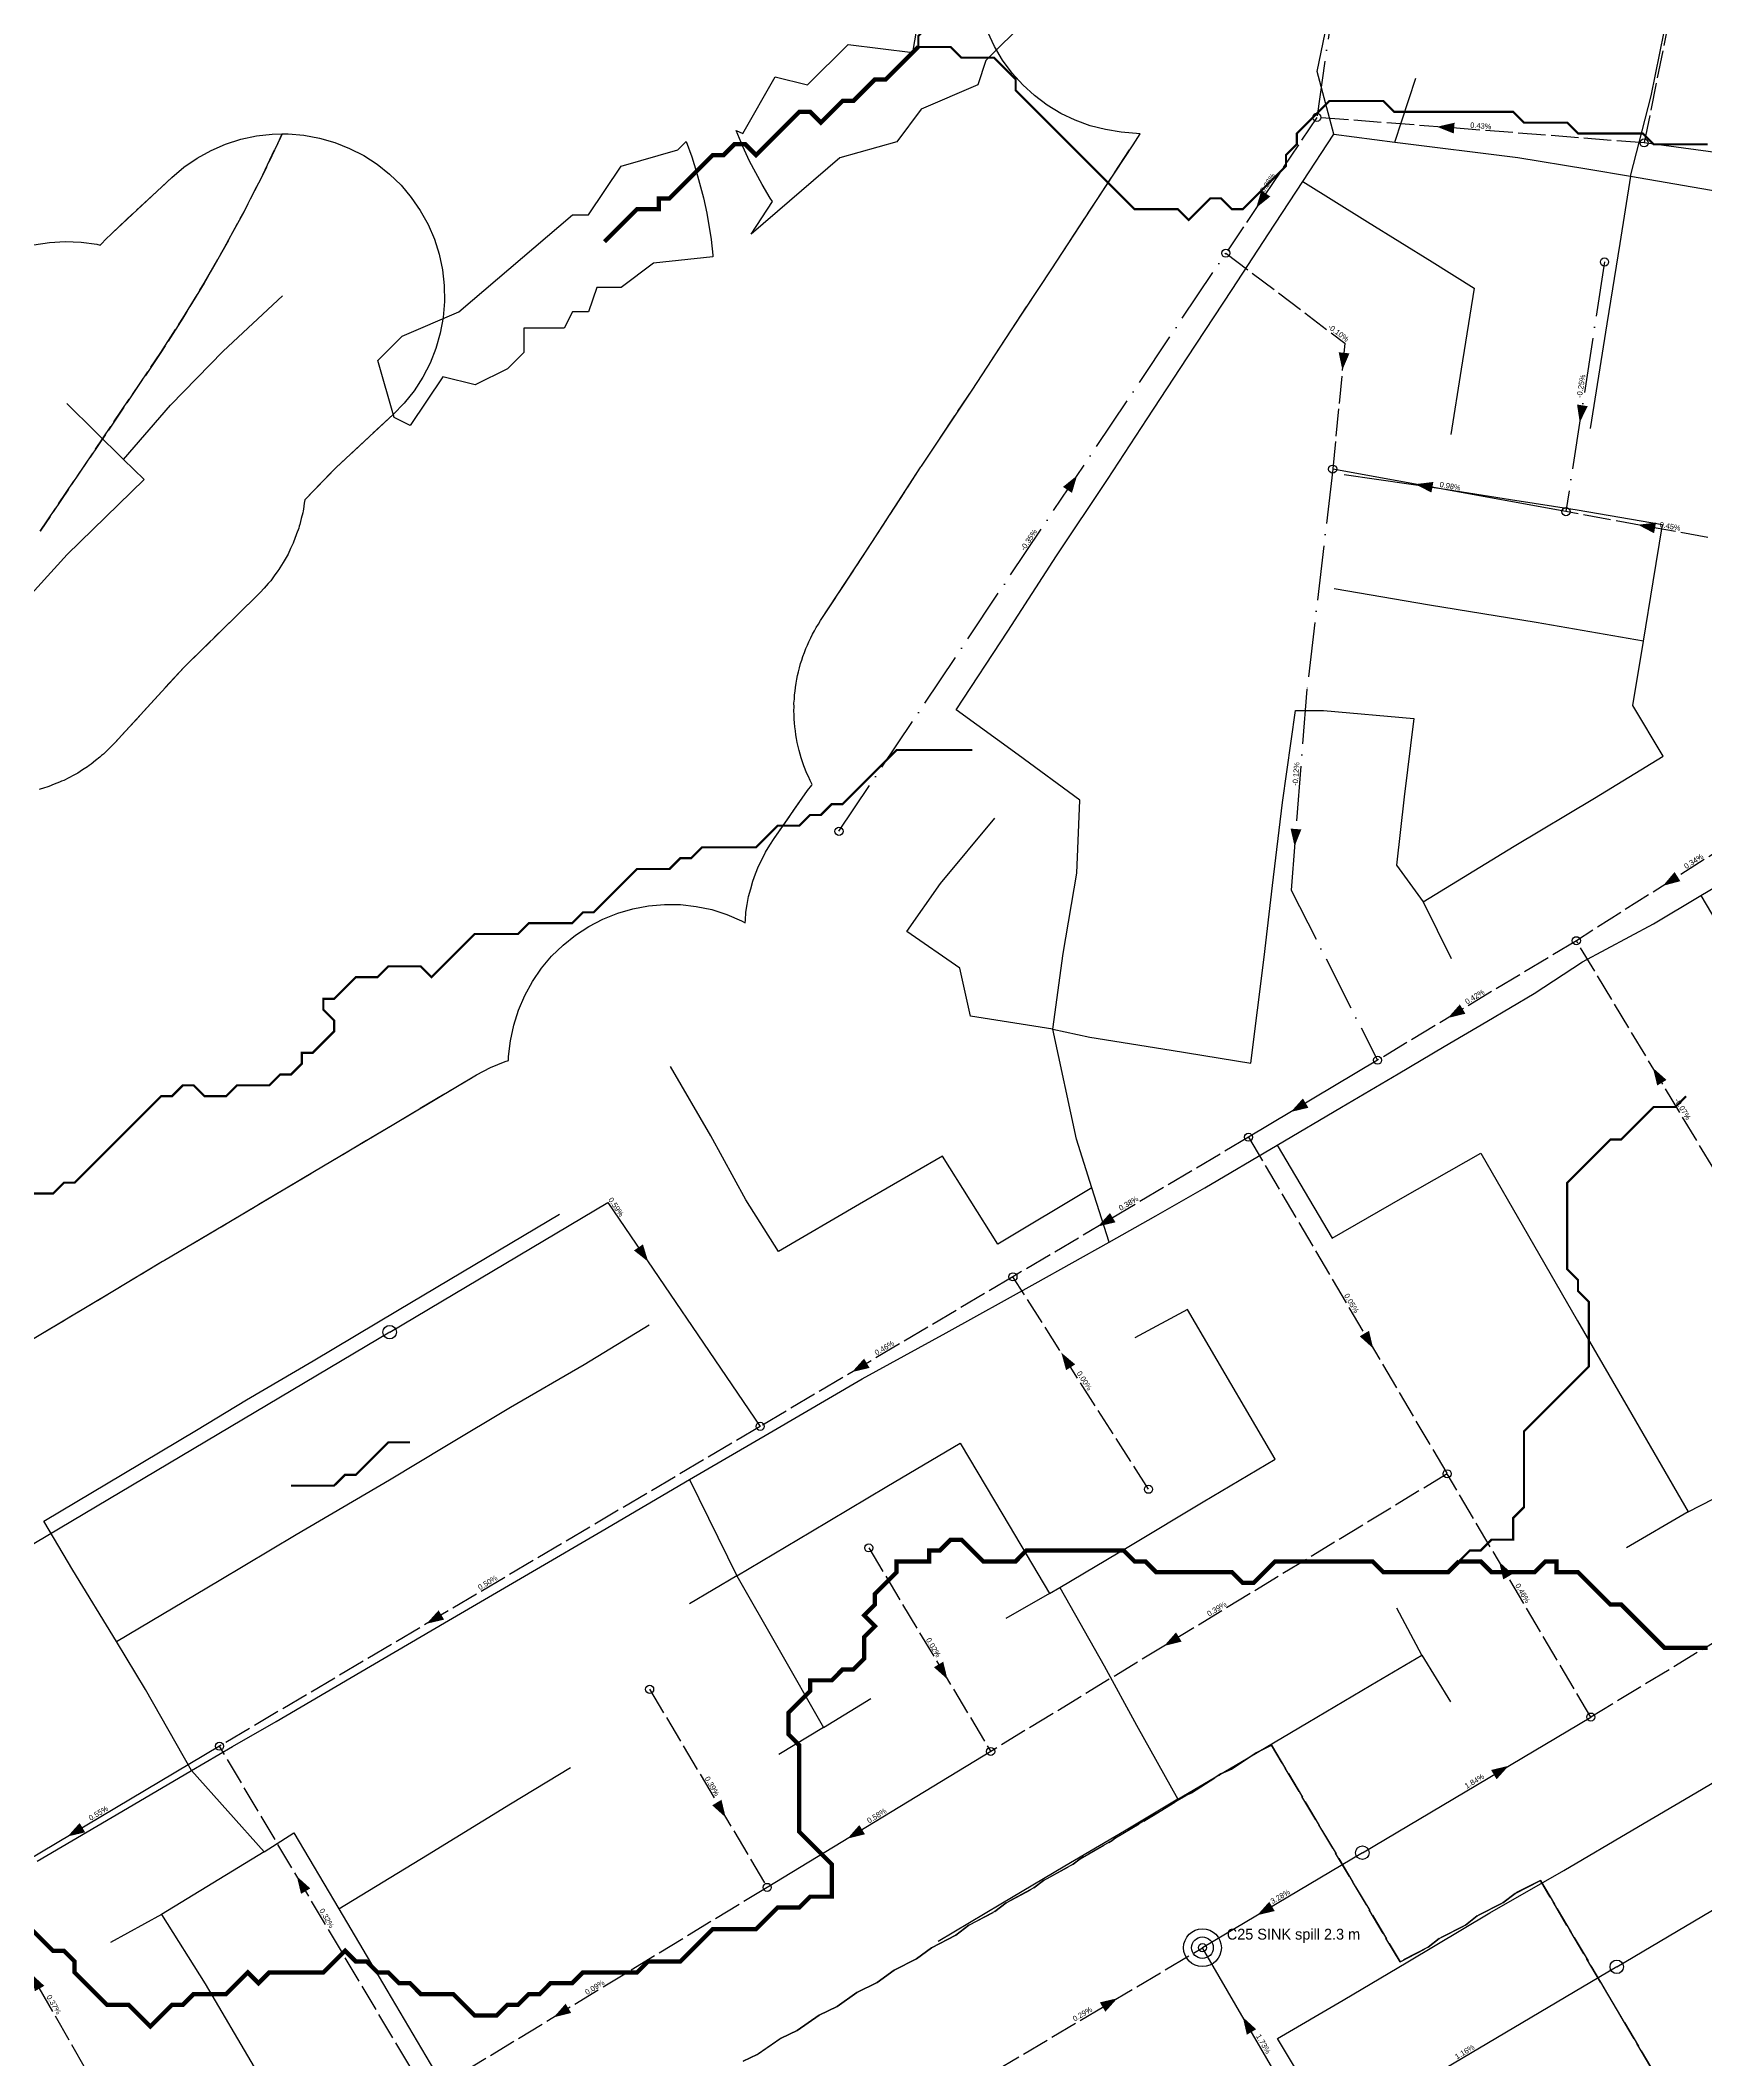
# Model space of a CAD drawing. Header units: metres. Extents: x 441395 to 476894, y 2561381 to 2578972.
# Drawn here: x 445701 to 446318, y 2566793 to 2567540 of the extents above; entities that cross this region are included whole.
import ezdxf
from ezdxf.enums import TextEntityAlignment as Align

# ---------------------------------------------------------------- set-up
doc = ezdxf.new("R2010")
doc.units = ezdxf.units.M
doc.header["$LTSCALE"] = 8
doc.linetypes.add('DASHDOT', pattern=[3.556, 2.54, -0.508, 0, -0.508])
doc.linetypes.add('DASHED', pattern=[1.524, 1.27, -0.254])
for name, color, linetype in [('A_ARROWS', 7, 'Continuous'), ('A_BUILT_2006', 252, 'Continuous'), ('A_CATCHMENTS', 7, 'Continuous'), ('A_ENVELOPE', 3, 'Continuous'), ('A_GRADIENT', 8, 'Continuous'), ('A_JUNCTIONS', 8, 'Continuous'), ('A_OUTLET_LABEL', 7, 'Continuous'), ('A_OUTLETS', 7, 'Continuous'), ('A_RUNS', 7, 'Continuous'), ('A_STREAMS', 5, 'Continuous'), ('A_WADI', 4, 'Continuous')]:
    doc.layers.add(name, color=color, linetype=linetype)

msp = doc.modelspace()

# ---------------------------------------------------------------- linework, layer by layer
at = {"layer": 'A_ARROWS', "color": 1}
for points in [[(446218.18, 2567507.76), (446224.72, 2567509.26), (446224.41, 2567505.27)], [(446151.31, 2567477.75), (446153.21, 2567484.18), (446156.53, 2567481.96)], [(446183.19, 2567417.76), (446181.82, 2567424.32), (446185.81, 2567423.93)], [(446271.02, 2567398.37), (446270.02, 2567405), (446273.97, 2567404.39)], [(446085.05, 2567378.75), (446083.15, 2567372.32), (446079.83, 2567374.55)], [(446210.2, 2567375.54), (446216.86, 2567376.36), (446216.14, 2567372.42)], [(446292.58, 2567360.51), (446299.24, 2567361.33), (446298.52, 2567357.39)], [(446165.51, 2567241.58), (446164.02, 2567248.12), (446168.01, 2567247.8)], [(446301.77, 2567226.94), (446306.11, 2567232.06), (446308.25, 2567228.68)], [(446222.2, 2567178.06), (446226.65, 2567183.07), (446228.71, 2567179.64)], [(446298.1, 2567159.6), (446303.11, 2567155.15), (446299.69, 2567153.08)], [(446164.11, 2567143.3), (446168.58, 2567148.29), (446170.63, 2567144.86)], [(446092.71, 2567100.93), (446097.2, 2567105.91), (446099.24, 2567102.47)], [(445926.36, 2567087.88), (445921.1, 2567092.05), (445924.41, 2567094.3)], [(446194.59, 2567055.81), (446189.61, 2567060.3), (446193.06, 2567062.34)], [(446079.21, 2567054.24), (446084.34, 2567049.92), (446080.97, 2567047.77)], [(446001.73, 2567047.07), (446006.22, 2567052.05), (446008.26, 2567048.61)], [(446241.19, 2566976.89), (446246.16, 2566972.4), (446242.72, 2566970.36)], [(445844.3, 2566953.95), (445848.8, 2566958.93), (445850.83, 2566955.49)], [(446117.21, 2566945.74), (446121.64, 2566950.77), (446123.72, 2566947.35)], [(446037.08, 2566933.41), (446032.08, 2566937.87), (446035.51, 2566939.93)], [(446244.74, 2566901.41), (446240.26, 2566896.42), (446238.22, 2566899.86)], [(445955.02, 2566882.3), (445950.04, 2566886.78), (445953.47, 2566888.83)], [(445711.5, 2566875.25), (445715.98, 2566880.24), (445718.03, 2566876.8)], [(446000.05, 2566874.47), (446004.47, 2566879.5), (446006.55, 2566876.09)], [(445796.34, 2566860.54), (445801.33, 2566856.06), (445797.89, 2566854.02)], [(445697.98, 2566824.58), (445702.9, 2566820.02), (445699.43, 2566818.03)], [(445891.35, 2566808.35), (445895.78, 2566813.39), (445897.86, 2566809.97)]]:
    msp.add_solid(points, dxfattribs=at)
at = {"layer": 'A_ARROWS', "color": 2}
for points in [[(446151.65, 2566846.13), (446156.13, 2566851.12), (446158.17, 2566847.68)], [(446099.99, 2566815.43), (446095.51, 2566810.44), (446093.46, 2566813.88)], [(446146.35, 2566808.47), (446151.3, 2566803.95), (446147.84, 2566801.93)]]:
    msp.add_solid(points, dxfattribs=at)
at = {"layer": 'A_BUILT_2006', "color": 252}
for points in [[(446173.85, 2567528.16), (446179.85, 2567557.5)], [(446297.39, 2567519.23), (446303.89, 2567550.79)], [(446180.08, 2567504.99), (446173.85, 2567528.16)], [(446202.62, 2567502.04), (446210.43, 2567525.74)], [(446289.78, 2567489.44), (446297.39, 2567519.23)], [(446168.57, 2567487.46), (446180.08, 2567504.99)], [(446180.08, 2567504.99), (446202.62, 2567502.04)], [(446202.62, 2567502.04), (446248.07, 2567496.39)], [(446248.07, 2567496.39), (446273.59, 2567492.25)], [(446155.89, 2567468.14), (446168.57, 2567487.46)], [(446168.57, 2567487.46), (446192.46, 2567472.6)], [(446273.59, 2567492.25), (446289.78, 2567489.44)], [(446289.78, 2567489.44), (446285.8, 2567464.56)], [(446289.78, 2567489.44), (446322.57, 2567483.77)], [(446192.46, 2567472.6), (446216.36, 2567457.75)], [(446142.37, 2567447.56), (446155.89, 2567468.14)], [(446285.8, 2567464.56), (446281.05, 2567434.9)], [(446216.36, 2567457.75), (446231.96, 2567448.05)], [(445769.1, 2567424.71), (445791.02, 2567445.17)], [(446125.81, 2567422.33), (446142.37, 2567447.56)], [(446231.96, 2567448.05), (446227.17, 2567418.12)], [(446281.05, 2567434.9), (446274.83, 2567396.09)], [(445749.55, 2567404.74), (445769.1, 2567424.71)], [(446110.94, 2567399.67), (446125.81, 2567422.33)], [(446227.17, 2567418.12), (446223.28, 2567393.89)], [(445732.22, 2567384.69), (445711.2, 2567405.34)], [(445732.22, 2567384.69), (445749.55, 2567404.74)], [(446096.23, 2567377.26), (446110.94, 2567399.67)], [(445739.81, 2567377.3), (445732.22, 2567384.69)], [(445711.39, 2567349.48), (445739.81, 2567377.3)], [(446077.38, 2567348.98), (446096.23, 2567377.26)], [(446219.8, 2567373.79), (446183.87, 2567379.03)], [(446245.42, 2567369.73), (446219.8, 2567373.79)], [(446270.01, 2567365.95), (446245.42, 2567369.73)], [(446301.61, 2567360.49), (446270.01, 2567365.95)], [(446298.21, 2567339.42), (446301.61, 2567360.49)], [(445684.69, 2567320.3), (445711.39, 2567349.48)], [(446059.4, 2567321.17), (446077.38, 2567348.98)], [(446215.42, 2567330.82), (446180.17, 2567336.78)], [(446294.67, 2567317.47), (446298.21, 2567339.42)], [(446254.9, 2567324.4), (446215.42, 2567330.82)], [(446294.67, 2567317.47), (446254.9, 2567324.4)], [(446040.24, 2567292.09), (446059.4, 2567321.17)], [(446290.68, 2567293.63), (446294.67, 2567317.47)], [(446063.18, 2567275.39), (446040.24, 2567292.09)], [(446161.07, 2567257.82), (446165.81, 2567291.81)], [(446165.81, 2567291.81), (446176.21, 2567291.81)], [(446176.21, 2567291.81), (446209.66, 2567288.86)], [(446301.93, 2567274.89), (446290.68, 2567293.63)], [(446209.66, 2567288.86), (446206, 2567259.91)], [(446086.11, 2567258.68), (446063.18, 2567275.39)], [(446276.42, 2567259.35), (446301.93, 2567274.89)], [(446085, 2567231.68), (446086.11, 2567258.68)], [(446157.3, 2567227.13), (446161.07, 2567257.82)], [(446206, 2567259.91), (446203.17, 2567234.55)], [(446246.76, 2567241.6), (446276.42, 2567259.35)], [(446034.5, 2567227.82), (446054.57, 2567251.92)], [(446213.06, 2567221.02), (446246.76, 2567241.6)], [(446203.17, 2567234.55), (446213.06, 2567221.02)], [(446315.81, 2567223.43), (446337.26, 2567236.1)], [(446022.1, 2567210.07), (446034.5, 2567227.82)], [(446079.94, 2567201.95), (446085, 2567231.68)], [(446154.26, 2567200.51), (446157.3, 2567227.13)], [(446213.06, 2567221.02), (446223.41, 2567200.01)], [(446298.25, 2567212.92), (446315.81, 2567223.43)], [(446315.81, 2567223.43), (446335.58, 2567190.04)], [(446041.61, 2567196.43), (446022.1, 2567210.07)], [(446272.05, 2567198.87), (446298.25, 2567212.92)], [(446076.11, 2567173.87), (446079.94, 2567201.95)], [(446045.63, 2567178.72), (446041.61, 2567196.43)], [(446149.36, 2567161.34), (446154.26, 2567200.51)], [(446254.15, 2567187.06), (446272.05, 2567198.87)], [(446236.64, 2567176.73), (446254.15, 2567187.06)], [(446076.11, 2567173.87), (446045.63, 2567178.72)], [(446084.79, 2567133.27), (446076.11, 2567173.87)], [(446076.11, 2567173.87), (446089.76, 2567170.99)], [(446220.91, 2567167.45), (446236.64, 2567176.73)], [(446089.76, 2567170.99), (446119.84, 2567166.12)], [(446119.84, 2567166.12), (446149.36, 2567161.34)], [(446203.8, 2567157.36), (446220.91, 2567167.45)], [(445949.54, 2567134.51), (445934.6, 2567160.12)], [(446182.92, 2567145.04), (446203.8, 2567157.36)], [(446159.11, 2567130.99), (446182.92, 2567145.04)], [(445962.52, 2567110.73), (445949.54, 2567134.51)], [(446090.55, 2567115.18), (446084.79, 2567133.27)], [(446132.3, 2567115.17), (446159.11, 2567130.99)], [(446159.11, 2567130.99), (446179.39, 2567096.61)], [(446205.56, 2567111.59), (446234.38, 2567128.09)], [(446234.38, 2567128.09), (446252.05, 2567097.53)], [(446035.2, 2567127), (446004.56, 2567109.18)], [(446055.69, 2567094.33), (446035.2, 2567127)], [(446090.55, 2567115.18), (446055.69, 2567094.33)], [(446096.92, 2567095.17), (446090.55, 2567115.18)], [(446114.21, 2567104.81), (446132.3, 2567115.17)], [(445862.24, 2567086.87), (445893.47, 2567105.46)], [(445974.51, 2567091.7), (445962.52, 2567110.73)], [(446004.56, 2567109.18), (445974.51, 2567091.7)], [(446096.92, 2567095.17), (446114.21, 2567104.81)], [(446179.39, 2567096.61), (446205.56, 2567111.59)], [(446252.05, 2567097.53), (446270.14, 2567066.07)], [(446069.51, 2567079.89), (446096.92, 2567095.17)], [(445833.59, 2567069.82), (445862.24, 2567086.87)], [(446036.6, 2567061.53), (446069.51, 2567079.89)], [(445802.38, 2567051.25), (445833.59, 2567069.82)], [(446125.87, 2567070.18), (446106.42, 2567059.71)], [(446139.79, 2567046.47), (446125.87, 2567070.18)], [(445902.7, 2567049.93), (445926.7, 2567064.55)], [(446005.48, 2567044.56), (446036.6, 2567061.53)], [(446270.14, 2567066.07), (446288.96, 2567033.71)], [(445777.71, 2567036.75), (445802.38, 2567051.25)], [(445875.43, 2567034.07), (445902.7, 2567049.93)], [(446158.34, 2567014.87), (446139.79, 2567046.47)], [(445971.11, 2567024.47), (446005.48, 2567044.56)], [(445759.19, 2567025.54), (445777.71, 2567036.75)], [(445851.67, 2567019.94), (445875.43, 2567034.07)], [(446288.96, 2567033.71), (446299.8, 2567014.97)], [(445732.33, 2567009.56), (445759.19, 2567025.54)], [(445941.68, 2567007.29), (445971.11, 2567024.47)], [(445830.57, 2567007.25), (445851.67, 2567019.94)], [(446014.7, 2567004.72), (446041.82, 2567020.72)], [(446041.82, 2567020.72), (446057.56, 2566994.22)], [(445702.7, 2566991.92), (445732.33, 2567009.56)], [(446131.71, 2566999.02), (446158.34, 2567014.87)], [(446299.8, 2567014.97), (446311.15, 2566995.35)], [(446311.15, 2566995.35), (446343.79, 2567012.15)], [(445796.05, 2566987.01), (445830.57, 2567007.25)], [(445909.3, 2566988.36), (445941.68, 2567007.29)], [(445941.68, 2567007.29), (445959.12, 2566971.64)], [(445986.57, 2566987.98), (446014.7, 2567004.72)], [(446057.56, 2566994.22), (446074.82, 2566965.15)], [(446104.74, 2566982.96), (446131.71, 2566999.02)], [(446311.15, 2566995.35), (446288.28, 2566982.07)], [(445713.48, 2566973.76), (445702.7, 2566991.92)], [(445767.63, 2566970.01), (445796.05, 2566987.01)], [(445883.54, 2566973.3), (445909.3, 2566988.36)], [(445959.12, 2566971.64), (445986.57, 2566987.98)], [(446078.65, 2566967.36), (446104.74, 2566982.96)], [(445729.65, 2566947.39), (445713.48, 2566973.76)], [(445850.98, 2566954.26), (445883.54, 2566973.3)], [(445959.12, 2566971.64), (445941.63, 2566961.29)], [(445959.12, 2566971.64), (445974.28, 2566945.12)], [(445729.65, 2566947.39), (445767.63, 2566970.01)], [(446074.82, 2566965.15), (446058.66, 2566955.89)], [(446074.82, 2566965.15), (446078.65, 2566967.36)], [(446078.65, 2566967.36), (446095.03, 2566938.38)], [(446212.59, 2566942.39), (446203.33, 2566959.76)], [(445819.99, 2566936.14), (445850.98, 2566954.26)], [(445740.35, 2566929.6), (445729.65, 2566947.39)], [(445974.28, 2566945.12), (445991.15, 2566915.61)], [(446193.78, 2566931.26), (446212.59, 2566942.39)], [(446212.59, 2566942.39), (446223.17, 2566925.12)], [(445788.71, 2566917.85), (445819.99, 2566936.14)], [(446095.03, 2566938.38), (446107.05, 2566916.47)], [(445757.38, 2566899.64), (445740.35, 2566929.6)], [(445991.15, 2566915.61), (446008.75, 2566926.3)], [(446170.36, 2566917.41), (446193.78, 2566931.26)], [(445772.54, 2566908.58), (445788.71, 2566917.85)], [(445991.15, 2566915.61), (445974.67, 2566905.6)], [(446107.05, 2566916.47), (446122.37, 2566889.02)], [(446145.57, 2566902.74), (446170.36, 2566917.41)], [(445757.38, 2566899.64), (445772.54, 2566908.58)], [(446313.94, 2566891.46), (446343.19, 2566908.66)], [(445731.63, 2566884.48), (445757.38, 2566899.64)], [(445757.38, 2566899.64), (445784.28, 2566869.57)], [(445875.4, 2566887.37), (445897.62, 2566900.75)], [(446122.37, 2566889.02), (446145.57, 2566902.74)], [(446122.37, 2566889.02), (446102.55, 2566877.27)], [(446290.64, 2566877.76), (446313.94, 2566891.46)], [(445700.21, 2566866.11), (445731.63, 2566884.48)], [(445844.7, 2566868.46), (445875.4, 2566887.37)], [(445784.28, 2566869.57), (445795.28, 2566876.57)], [(445795.28, 2566876.57), (445811.88, 2566848.46)], [(446102.55, 2566877.27), (446080.56, 2566864.24)], [(446265.08, 2566862.73), (446290.64, 2566877.76)], [(445784.28, 2566869.57), (445746.22, 2566846.43)], [(445811.88, 2566848.46), (445844.7, 2566868.46)], [(446080.56, 2566864.24), (446056.88, 2566850.2)], [(446237.7, 2566846.96), (446265.08, 2566862.73)], [(445746.22, 2566846.43), (445727.45, 2566836)], [(445746.22, 2566846.43), (445762.42, 2566820.71)], [(445811.88, 2566848.46), (445829.68, 2566818.44)], [(446056.88, 2566850.2), (446033.69, 2566836.46)], [(446207.46, 2566828.85), (446237.7, 2566846.96)], [(446183.49, 2566814.76), (446207.46, 2566828.85)], [(445762.42, 2566820.71), (445780.6, 2566789.87)], [(445829.68, 2566818.44), (445847.24, 2566788.56)], [(446159.24, 2566800.5), (446183.49, 2566814.76)], [(446172.85, 2566777.74), (446159.24, 2566800.5)]]:
    msp.add_lwpolyline(points, dxfattribs=at)
at = {"layer": 'A_CATCHMENTS', "color": 1, "linetype": 'DASHED'}
for points in [[(445672.01, 2567043.48), (445701.64, 2567061.12), (445728.31, 2567076.99), (445746.63, 2567088.08), (445746.98, 2567088.27), (445747.32, 2567088.49), (445771.84, 2567102.89), (445802.9, 2567121.38), (445831.56, 2567138.43), (445831.56, 2567138.43), (445831.56, 2567138.43), (445862.79, 2567157.02), (445867.99, 2567159.78), (445873.44, 2567162.01), (445874.7, 2567162.39), (445874.71, 2567163.77), (445875.36, 2567169.63), (445876.58, 2567175.39), (445878.35, 2567181), (445880.67, 2567186.42), (445883.51, 2567191.57), (445886.84, 2567196.43), (445890.63, 2567200.94), (445894.84, 2567205.05), (445899.44, 2567208.73), (445904.37, 2567211.95), (445909.6, 2567214.66), (445915.06, 2567216.85), (445920.72, 2567218.49), (445926.5, 2567219.57), (445932.37, 2567220.08), (445938.26, 2567220.01), (445944.11, 2567219.36), (445949.87, 2567218.14), (445955.49, 2567216.37), (445960.9, 2567214.05), (445962.26, 2567213.3), (445962.32, 2567214.26), (445962.53, 2567217.18), (445962.53, 2567217.19), (445962.53, 2567217.2), (445963.02, 2567220.1), (445963.51, 2567222.99), (445963.51, 2567223), (445963.52, 2567223.01), (445964.29, 2567225.84), (445965.06, 2567228.67), (445965.06, 2567228.68), (445965.07, 2567228.69), (445966.11, 2567231.43), (445967.16, 2567234.17), (445967.16, 2567234.18), (445967.17, 2567234.19), (445968.48, 2567236.82), (445969.79, 2567239.44), (445969.79, 2567239.45), (445969.8, 2567239.46), (445971.36, 2567241.94), (445972.92, 2567244.43), (445985.31, 2567262.18), (445986.87, 2567264.18), (445987.05, 2567264.42), (445986.9, 2567264.74), (445986.22, 2567265.97), (445985.62, 2567267.39), (445984.95, 2567268.78), (445984.47, 2567270.1), (445983.92, 2567271.39), (445983.46, 2567272.86), (445982.93, 2567274.31), (445982.58, 2567275.67), (445982.17, 2567277.01), (445981.85, 2567278.52), (445981.47, 2567280.01), (445981.25, 2567281.4), (445980.97, 2567282.77), (445980.8, 2567284.31), (445980.57, 2567285.83), (445980.49, 2567287.23), (445980.34, 2567288.63), (445980.33, 2567290.17), (445980.24, 2567291.71), (445980.3, 2567293.11), (445980.29, 2567294.51), (445980.43, 2567296.05), (445980.49, 2567297.59), (445980.69, 2567298.98), (445980.81, 2567300.38), (445981.1, 2567301.89), (445981.32, 2567303.42), (445981.65, 2567304.79), (445981.91, 2567306.16), (445982.35, 2567307.64), (445982.71, 2567309.14), (445983.18, 2567310.47), (445983.57, 2567311.81), (445984.15, 2567313.24), (445984.66, 2567314.7), (445985.25, 2567315.97), (445985.78, 2567317.27), (445986.49, 2567318.64), (445987.14, 2567320.04), (445987.86, 2567321.25), (445988.51, 2567322.49), (445989.35, 2567323.78), (445990.14, 2567325.11), (446009.15, 2567353.96), (446026.99, 2567381.55), (446027.23, 2567381.9), (446027.45, 2567382.26), (446046.18, 2567410.36), (446060.78, 2567432.6), (446060.78, 2567432.6), (446060.78, 2567432.6), (446075.66, 2567455.26), (446092.22, 2567480.48), (446092.22, 2567480.48), (446092.22, 2567480.48), (446105.73, 2567501.07), (446108.37, 2567505.1), (446101.37, 2567505.82), (446095.55, 2567506.71), (446089.85, 2567508.16), (446084.31, 2567510.17), (446079, 2567512.71), (446073.97, 2567515.76), (446069.25, 2567519.29), (446064.91, 2567523.26), (446060.97, 2567527.64), (446057.48, 2567532.39), (446054.48, 2567537.45), (446051.99, 2567542.78)], [(445701.36, 2567358.17), (445746, 2567424.19), (445754.16, 2567436.94), (445762.02, 2567449.9), (445769.57, 2567463.06), (445776.81, 2567476.43), (445783.73, 2567490.01), (445790.35, 2567503.79), (445790.94, 2567505.1), (445793.1, 2567505.13), (445798.97, 2567504.64), (445804.76, 2567503.57), (445810.42, 2567501.95), (445815.89, 2567499.77), (445821.12, 2567497.07), (445826.06, 2567493.87), (445830.67, 2567490.2), (445834.89, 2567486.1), (445838.69, 2567481.6), (445842.03, 2567476.75), (445844.88, 2567471.6), (445847.22, 2567466.19), (445849.01, 2567460.59), (445850.24, 2567454.83), (445850.9, 2567448.98), (445850.99, 2567443.09), (445850.49, 2567437.22), (445849.43, 2567431.43), (445847.8, 2567425.77), (445845.63, 2567420.3), (445842.93, 2567415.07), (445839.73, 2567410.12), (445836.06, 2567405.52), (445831.95, 2567401.3), (445811.02, 2567381.77), (445799.29, 2567369.78), (445799.1, 2567368.57), (445798.8, 2567366.34), (445798.64, 2567365.66), (445798.53, 2567364.97), (445797.96, 2567362.8), (445797.44, 2567360.61), (445797.21, 2567359.95), (445797.03, 2567359.27), (445796.26, 2567357.17), (445795.53, 2567355.04), (445795.24, 2567354.41), (445794.99, 2567353.75), (445794.01, 2567351.73), (445793.08, 2567349.69), (445792.72, 2567349.09), (445792.42, 2567348.46), (445791.24, 2567346.54), (445790.11, 2567344.6), (445789.7, 2567344.03), (445789.34, 2567343.44), (445787.98, 2567341.65), (445786.67, 2567339.83), (445786.2, 2567339.3), (445785.78, 2567338.75), (445784.26, 2567337.1), (445782.77, 2567335.41), (445782.26, 2567334.94), (445781.78, 2567334.43), (445754.54, 2567307.76), (445728.95, 2567279.79), (445728.35, 2567279.2), (445727.8, 2567278.57), (445726.26, 2567277.13), (445724.77, 2567275.65), (445724.11, 2567275.12), (445723.5, 2567274.55), (445721.83, 2567273.26), (445720.2, 2567271.94), (445719.5, 2567271.47), (445718.83, 2567270.96), (445717.04, 2567269.85), (445715.28, 2567268.69), (445714.54, 2567268.3), (445713.83, 2567267.85), (445711.94, 2567266.92), (445710.08, 2567265.94), (445709.3, 2567265.62), (445708.55, 2567265.25), (445706.58, 2567264.51), (445704.63, 2567263.71), (445703.82, 2567263.47), (445703.04, 2567263.18), (445701, 2567262.63)], [(446303.58, 2566779.4), (446256.48, 2566858.93), (446247.14, 2566854.23), (446242.61, 2566850.71), (446242.61, 2566850.71), (446233.06, 2566845.86), (446228.75, 2566842.5), (446218.97, 2566837.5), (446214.88, 2566834.29), (446204.52, 2566828.95), (446156.98, 2566909.01), (446151.24, 2566906.27), (446142.21, 2566900.19), (446138.24, 2566898.38), (446127.42, 2566891.39), (446125.26, 2566890.46), (446112.62, 2566882.64), (446112.3, 2566882.51), (446099.21, 2566874.76), (446098.01, 2566873.78), (446086.13, 2566867.01), (446083.56, 2566864.99), (446072.66, 2566859.01), (446069.09, 2566856.25), (446058.82, 2566850.72), (446054.62, 2566847.51), (446044.99, 2566842.42), (446040.14, 2566838.78), (446031.16, 2566834.12), (446025.66, 2566830.06), (446017.33, 2566825.82), (446011.02, 2566821.22), (446003.51, 2566817.5), (445996.26, 2566812.34), (445989.57, 2566809.12), (445981.49, 2566803.47), (445975.54, 2566800.66), (445966.72, 2566794.6), (445961.5, 2566792.19)]]:
    msp.add_lwpolyline(points, dxfattribs=at)
at = {"layer": 'A_CATCHMENTS', "color": 2, "linetype": 'DASHED'}
for points in [[(445698.98, 2567464.09), (445704.8, 2567465), (445710.67, 2567465.34), (445716.56, 2567465.1), (445722.39, 2567464.29), (445723.6, 2567464), (445726.22, 2567466.68), (445727.22, 2567467.6), (445728.16, 2567468.58), (445750.09, 2567489.04), (445754.59, 2567492.84), (445759.43, 2567496.18), (445764.59, 2567499.03), (445769.99, 2567501.36), (445775.6, 2567503.15), (445781.36, 2567504.38), (445787.21, 2567505.04), (445790.94, 2567505.1), (445790.35, 2567503.79), (445783.73, 2567490.01), (445776.81, 2567476.43), (445769.57, 2567463.06), (445762.02, 2567449.9), (445754.16, 2567436.94), (445746, 2567424.19), (445701.36, 2567358.17)], [(445961.5, 2566792.19), (445966.72, 2566794.6), (445975.54, 2566800.66), (445981.49, 2566803.47), (445989.57, 2566809.12), (445996.26, 2566812.34), (446003.51, 2566817.5), (446011.02, 2566821.22), (446017.33, 2566825.82), (446025.66, 2566830.06), (446031.16, 2566834.12), (446040.14, 2566838.78), (446044.99, 2566842.42), (446054.62, 2566847.51), (446058.82, 2566850.72), (446069.09, 2566856.25), (446072.66, 2566859.01), (446083.56, 2566864.99), (446086.13, 2566867.01), (446098.01, 2566873.78), (446099.21, 2566874.76), (446112.3, 2566882.51), (446112.62, 2566882.64), (446125.26, 2566890.46), (446127.42, 2566891.39), (446138.24, 2566898.38), (446142.21, 2566900.19), (446151.24, 2566906.27), (446156.98, 2566909.01), (446204.52, 2566828.95), (446214.88, 2566834.29), (446218.97, 2566837.5), (446228.75, 2566842.5), (446233.06, 2566845.86), (446242.61, 2566850.71), (446247.14, 2566854.23), (446256.48, 2566858.93), (446303.58, 2566779.4)]]:
    msp.add_lwpolyline(points, dxfattribs=at)
at = {"layer": 'A_ENVELOPE', "color": 3}
for points in [[(445672.01, 2567043.48), (445701.64, 2567061.12), (445728.31, 2567076.99), (445746.63, 2567088.08), (445746.98, 2567088.27), (445747.32, 2567088.49), (445771.84, 2567102.89), (445802.9, 2567121.38), (445831.56, 2567138.43), (445831.56, 2567138.43), (445831.56, 2567138.43), (445862.79, 2567157.02), (445867.99, 2567159.78), (445873.44, 2567162.01), (445874.7, 2567162.39), (445874.71, 2567163.77), (445875.36, 2567169.63), (445876.58, 2567175.39), (445878.35, 2567181), (445880.67, 2567186.42), (445883.51, 2567191.57), (445886.84, 2567196.43), (445890.63, 2567200.94), (445894.84, 2567205.05), (445899.44, 2567208.73), (445904.37, 2567211.95), (445909.6, 2567214.66), (445915.06, 2567216.85), (445920.72, 2567218.49), (445926.5, 2567219.57), (445932.37, 2567220.08), (445938.26, 2567220.01), (445944.11, 2567219.36), (445949.87, 2567218.14), (445955.49, 2567216.37), (445960.9, 2567214.05), (445962.26, 2567213.3), (445962.32, 2567214.26), (445962.53, 2567217.18), (445962.53, 2567217.19), (445962.53, 2567217.2), (445963.02, 2567220.1), (445963.51, 2567222.99), (445963.51, 2567223), (445963.52, 2567223.01), (445964.29, 2567225.84), (445965.06, 2567228.67), (445965.06, 2567228.68), (445965.07, 2567228.69), (445966.11, 2567231.43), (445967.16, 2567234.17), (445967.16, 2567234.18), (445967.17, 2567234.19), (445968.48, 2567236.82), (445969.79, 2567239.44), (445969.79, 2567239.45), (445969.8, 2567239.46), (445971.36, 2567241.94), (445972.92, 2567244.43), (445985.31, 2567262.18), (445986.87, 2567264.18), (445987.05, 2567264.42), (445986.9, 2567264.74), (445986.22, 2567265.97), (445985.62, 2567267.39), (445984.95, 2567268.78), (445984.47, 2567270.1), (445983.92, 2567271.39), (445983.46, 2567272.86), (445982.93, 2567274.31), (445982.58, 2567275.67), (445982.17, 2567277.01), (445981.85, 2567278.52), (445981.47, 2567280.01), (445981.25, 2567281.4), (445980.97, 2567282.77), (445980.8, 2567284.31), (445980.57, 2567285.83), (445980.49, 2567287.23), (445980.34, 2567288.63), (445980.33, 2567290.17), (445980.24, 2567291.71), (445980.3, 2567293.11), (445980.29, 2567294.51), (445980.43, 2567296.05), (445980.49, 2567297.59), (445980.69, 2567298.98), (445980.81, 2567300.38), (445981.1, 2567301.89), (445981.32, 2567303.42), (445981.65, 2567304.79), (445981.91, 2567306.16), (445982.35, 2567307.64), (445982.71, 2567309.14), (445983.18, 2567310.47), (445983.57, 2567311.81), (445984.15, 2567313.24), (445984.66, 2567314.7), (445985.25, 2567315.97), (445985.78, 2567317.27), (445986.49, 2567318.64), (445987.14, 2567320.04), (445987.86, 2567321.25), (445988.51, 2567322.49), (445989.35, 2567323.78), (445990.14, 2567325.11), (446009.15, 2567353.96), (446026.99, 2567381.55), (446027.23, 2567381.9), (446027.45, 2567382.26), (446046.18, 2567410.36), (446060.78, 2567432.6), (446060.78, 2567432.6), (446060.78, 2567432.6), (446075.66, 2567455.26), (446092.22, 2567480.48), (446092.22, 2567480.48), (446092.22, 2567480.48), (446105.73, 2567501.07), (446108.37, 2567505.1), (446101.37, 2567505.82), (446095.55, 2567506.71), (446089.85, 2567508.16), (446084.31, 2567510.17), (446079, 2567512.71), (446073.97, 2567515.76), (446069.25, 2567519.29), (446064.91, 2567523.26), (446060.97, 2567527.64), (446057.48, 2567532.39), (446054.48, 2567537.45), (446051.99, 2567542.78)], [(445698.98, 2567464.09), (445704.8, 2567465), (445710.67, 2567465.34), (445716.56, 2567465.1), (445722.39, 2567464.29), (445723.6, 2567464), (445726.22, 2567466.68), (445727.22, 2567467.6), (445728.16, 2567468.58), (445750.09, 2567489.04), (445754.59, 2567492.84), (445759.43, 2567496.18), (445764.59, 2567499.03), (445769.99, 2567501.36), (445775.6, 2567503.15), (445781.36, 2567504.38), (445787.21, 2567505.04), (445793.1, 2567505.13), (445798.97, 2567504.64), (445804.76, 2567503.57), (445810.42, 2567501.95), (445815.89, 2567499.77), (445821.12, 2567497.07), (445826.06, 2567493.87), (445830.67, 2567490.2), (445834.89, 2567486.1), (445838.69, 2567481.6), (445842.03, 2567476.75), (445844.88, 2567471.6), (445847.22, 2567466.19), (445849.01, 2567460.59), (445850.24, 2567454.83), (445850.9, 2567448.98), (445850.99, 2567443.09), (445850.49, 2567437.22), (445849.43, 2567431.43), (445847.8, 2567425.77), (445845.63, 2567420.3), (445842.93, 2567415.07), (445839.73, 2567410.12), (445836.06, 2567405.52), (445831.95, 2567401.3), (445811.02, 2567381.77), (445799.29, 2567369.78), (445799.1, 2567368.57), (445798.8, 2567366.34), (445798.64, 2567365.66), (445798.53, 2567364.97), (445797.96, 2567362.8), (445797.44, 2567360.61), (445797.21, 2567359.95), (445797.03, 2567359.27), (445796.26, 2567357.17), (445795.53, 2567355.04), (445795.24, 2567354.41), (445794.99, 2567353.75), (445794.01, 2567351.73), (445793.08, 2567349.69), (445792.72, 2567349.09), (445792.42, 2567348.46), (445791.24, 2567346.54), (445790.11, 2567344.6), (445789.7, 2567344.03), (445789.34, 2567343.44), (445787.98, 2567341.65), (445786.67, 2567339.83), (445786.2, 2567339.3), (445785.78, 2567338.75), (445784.26, 2567337.1), (445782.77, 2567335.41), (445782.26, 2567334.94), (445781.78, 2567334.43), (445754.54, 2567307.76), (445728.95, 2567279.79), (445728.35, 2567279.2), (445727.8, 2567278.57), (445726.26, 2567277.13), (445724.77, 2567275.65), (445724.11, 2567275.12), (445723.5, 2567274.55), (445721.83, 2567273.26), (445720.2, 2567271.94), (445719.5, 2567271.47), (445718.83, 2567270.96), (445717.04, 2567269.85), (445715.28, 2567268.69), (445714.54, 2567268.3), (445713.83, 2567267.85), (445711.94, 2567266.92), (445710.08, 2567265.94), (445709.3, 2567265.62), (445708.55, 2567265.25), (445706.58, 2567264.51), (445704.63, 2567263.71), (445703.82, 2567263.47), (445703.04, 2567263.18), (445701, 2567262.63)]]:
    msp.add_lwpolyline(points, dxfattribs=at)
at = {"layer": 'A_JUNCTIONS'}
for centre in [(446173.72, 2567511.24), (446294.84, 2567501.78), (446140.08, 2567460.97), (446280.19, 2567457.74), (446179.62, 2567381.12), (446265.92, 2567365.37), (445996.94, 2567247.12), (446269.76, 2567206.64), (446196.21, 2567162.43), (446148.44, 2567133.95), (446061.3, 2567082.31), (445967.76, 2567026.98), (446221.96, 2567009.45), (446111.46, 2567003.71), (446007.96, 2566982.02), (445926.87, 2566929.71), (446275.11, 2566919.44), (445767.74, 2566908.66), (446053.07, 2566906.72), (445970.39, 2566856.43), (446131.42, 2566834.12)]:
    msp.add_circle(centre, 1.5, dxfattribs=at)
at = {"layer": 'A_JUNCTIONS', "color": 30}
for centre in [(445830.7, 2567061.83), (446190.59, 2566869.25), (446284.72, 2566827.06)]:
    msp.add_circle(centre, 2.5, dxfattribs=at)
at = {"layer": 'A_OUTLETS', "color": 1}
for radius in [7, 4]:
    msp.add_circle((446131.42, 2566834.12), radius, dxfattribs=at)
at = {"layer": 'A_RUNS', "color": 1, "linetype": 'DASHDOT'}
for points in [[(446092.72, 2567623.58), (446189.01, 2567616.73), (446173.72, 2567511.24)], [(445996.94, 2567247.12), (446140.08, 2567460.97)], [(446280.19, 2567457.74), (446265.92, 2567365.37)], [(446179.62, 2567381.12), (446170.1, 2567299.72), (446164.23, 2567225.36), (446196.21, 2567162.43)]]:
    msp.add_lwpolyline(points, dxfattribs=at)
at = {"layer": 'A_RUNS', "color": 1, "linetype": 'DASHED'}
for points in [[(446316.21, 2567607.56), (446294.84, 2567501.78)], [(446173.72, 2567511.24), (446140.08, 2567460.97)], [(446294.84, 2567501.78), (446173.72, 2567511.24)], [(446140.08, 2567460.97), (446184.16, 2567427.69), (446179.62, 2567381.12)], [(446342.41, 2567351.42), (446265.92, 2567365.37)], [(446358.24, 2567262.75), (446269.76, 2567206.64)], [(446269.76, 2567206.64), (446196.21, 2567162.43)], [(446345.77, 2567080.46), (446269.76, 2567206.64)], [(446148.44, 2567133.95), (446061.3, 2567082.31)], [(446148.44, 2567133.95), (446221.96, 2567009.45)], [(446061.3, 2567082.31), (445967.76, 2567026.98)], [(446111.46, 2567003.71), (446061.3, 2567082.31)], [(445967.76, 2567026.98), (445767.74, 2566908.66)], [(446221.96, 2567009.45), (446053.07, 2566906.72)], [(446275.11, 2566919.44), (446221.96, 2567009.45)], [(446397.98, 2566993.77), (446275.11, 2566919.44)], [(446007.96, 2566982.02), (446053.07, 2566906.72)], [(445926.87, 2566929.71), (445970.39, 2566856.43)], [(445844.35, 2566779.77), (445767.74, 2566908.66)], [(445730.32, 2566768.21), (445679.74, 2566856.38)], [(445970.39, 2566856.43), (445844.35, 2566779.77)]]:
    msp.add_lwpolyline(points, dxfattribs=at)
at = {"layer": 'A_RUNS', "color": 1}
for points in [[(446364.04, 2567492.39), (446294.84, 2567501.78)], [(446265.92, 2567365.37), (446179.62, 2567381.12)], [(446196.21, 2567162.43), (446148.44, 2567133.95)], [(445830.7, 2567061.83), (445911.43, 2567109.83), (445967.76, 2567026.98)], [(445830.7, 2567061.83), (445436.13, 2566827.24), (445201.18, 2566933.06)], [(446190.59, 2566869.25), (446275.11, 2566919.44)], [(445767.74, 2566908.66), (445679.74, 2566856.38)], [(446053.07, 2566906.72), (445970.39, 2566856.43)], [(446284.72, 2566827.06), (446408.46, 2566900.34)]]:
    msp.add_lwpolyline(points, dxfattribs=at)
at = {"layer": 'A_RUNS', "color": 2}
for points in [[(446190.59, 2566869.25), (446131.42, 2566834.12)], [(446173.78, 2566761.35), (446131.42, 2566834.12)], [(446284.72, 2566827.06), (446173.78, 2566761.35)]]:
    msp.add_lwpolyline(points, dxfattribs=at)
at = {"layer": 'A_RUNS', "color": 2, "linetype": 'DASHED'}
msp.add_lwpolyline([(446044.24, 2566782.28), (446131.42, 2566834.12)], dxfattribs=at)
at = {"layer": 'A_STREAMS', "color": 5}
for points, const_width in [([(446050.28, 2567561.31), (446046.28, 2567561.31), (446042.28, 2567557.31), (446038.27, 2567553.31), (446034.27, 2567549.31), (446030.27, 2567545.31), (446026.27, 2567541.31), (446026.27, 2567537.3)], 0.8), ([(446026.27, 2567537.3), (446022.27, 2567533.3), (446018.27, 2567529.3), (446014.26, 2567525.3), (446010.26, 2567525.3), (446006.26, 2567521.3), (446002.26, 2567517.3), (445998.26, 2567517.3), (445994.26, 2567513.29), (445990.25, 2567509.29), (445986.25, 2567513.29), (445982.25, 2567513.29), (445978.25, 2567509.29), (445974.25, 2567505.29), (445970.24, 2567501.29), (445966.24, 2567497.29), (445962.24, 2567501.29), (445958.24, 2567501.29), (445954.24, 2567497.29), (445950.24, 2567497.29), (445946.23, 2567493.28), (445942.23, 2567489.28), (445938.23, 2567485.28), (445934.23, 2567481.28), (445930.23, 2567481.28), (445930.23, 2567477.28), (445926.23, 2567477.28), (445922.22, 2567477.28), (445918.22, 2567473.28), (445914.22, 2567469.27), (445910.22, 2567465.27)], 1.6), ([(446318.4, 2567501.29), (446314.4, 2567501.29), (446310.39, 2567501.29), (446306.39, 2567501.29), (446302.39, 2567501.29), (446298.39, 2567501.29), (446294.39, 2567505.29), (446290.38, 2567505.29), (446286.38, 2567505.29), (446282.38, 2567505.29), (446278.38, 2567505.29), (446274.38, 2567505.29), (446270.38, 2567505.29), (446266.37, 2567509.29), (446262.37, 2567509.29), (446258.37, 2567509.29), (446254.37, 2567509.29), (446250.37, 2567509.29), (446246.37, 2567513.29), (446242.36, 2567513.29), (446238.36, 2567513.29), (446234.36, 2567513.29), (446230.36, 2567513.29), (446226.36, 2567513.29), (446222.35, 2567513.29), (446218.35, 2567513.29), (446214.35, 2567513.29), (446210.35, 2567513.29), (446206.35, 2567513.29), (446202.35, 2567513.29), (446198.34, 2567517.3), (446194.34, 2567517.3), (446190.34, 2567517.3), (446186.34, 2567517.3), (446182.34, 2567517.3), (446178.34, 2567517.3), (446174.33, 2567513.29), (446170.33, 2567509.29), (446166.33, 2567505.29), (446166.33, 2567501.29), (446162.33, 2567497.29), (446162.33, 2567493.28), (446158.33, 2567489.28), (446154.33, 2567485.28), (446150.32, 2567481.28), (446146.32, 2567477.28), (446142.32, 2567477.28), (446138.32, 2567481.28), (446134.32, 2567481.28), (446130.31, 2567477.28), (446126.31, 2567473.28), (446122.31, 2567477.28), (446118.31, 2567477.28), (446114.31, 2567477.28), (446110.31, 2567477.28), (446106.3, 2567477.28), (446102.3, 2567481.28), (446098.3, 2567485.28), (446094.3, 2567489.28), (446090.3, 2567493.28), (446086.3, 2567497.29), (446082.29, 2567501.29), (446078.29, 2567505.29), (446074.29, 2567509.29), (446070.29, 2567513.29), (446066.29, 2567517.3), (446062.29, 2567521.3), (446062.29, 2567525.3), (446058.28, 2567529.3), (446054.28, 2567533.3), (446050.28, 2567533.3), (446046.28, 2567533.3), (446042.28, 2567533.3), (446038.27, 2567537.3), (446034.27, 2567537.3), (446030.27, 2567537.3), (446026.27, 2567537.3)], 0.8), ([(446046.28, 2567277.19), (446042.28, 2567277.19), (446038.27, 2567277.19), (446034.27, 2567277.19), (446030.27, 2567277.19), (446026.27, 2567277.19), (446022.27, 2567277.19), (446018.27, 2567277.19), (446014.26, 2567273.19), (446010.26, 2567269.18), (446006.26, 2567265.18), (446002.26, 2567261.18), (445998.26, 2567257.18), (445994.26, 2567257.18), (445990.25, 2567253.18), (445986.25, 2567253.18), (445982.25, 2567249.18), (445978.25, 2567249.18), (445974.25, 2567249.18), (445970.24, 2567245.17), (445966.24, 2567241.17), (445962.24, 2567241.17), (445958.24, 2567241.17), (445954.24, 2567241.17), (445950.24, 2567241.17), (445946.23, 2567241.17), (445942.23, 2567237.17), (445938.23, 2567237.17), (445934.23, 2567233.17), (445930.23, 2567233.17), (445926.23, 2567233.17), (445922.22, 2567233.17), (445918.22, 2567229.17), (445914.22, 2567225.17), (445910.22, 2567221.16), (445906.22, 2567217.16), (445902.22, 2567217.16), (445898.21, 2567213.16), (445894.21, 2567213.16), (445890.21, 2567213.16), (445886.21, 2567213.16), (445882.21, 2567213.16), (445878.2, 2567209.16), (445874.2, 2567209.16), (445870.2, 2567209.16), (445866.2, 2567209.16), (445862.2, 2567209.16), (445858.2, 2567205.16), (445854.19, 2567201.15), (445850.19, 2567197.15), (445846.19, 2567193.15), (445842.19, 2567197.15), (445838.19, 2567197.15), (445834.19, 2567197.15), (445830.18, 2567197.15), (445826.18, 2567193.15), (445822.18, 2567193.15), (445818.18, 2567193.15), (445814.18, 2567189.15), (445810.17, 2567185.15), (445806.17, 2567185.15), (445806.17, 2567181.15), (445810.17, 2567177.14), (445810.17, 2567173.14), (445806.17, 2567169.14), (445802.17, 2567165.14), (445798.17, 2567165.14), (445798.17, 2567161.14), (445794.17, 2567157.13), (445790.17, 2567157.13), (445786.16, 2567153.13), (445782.16, 2567153.13), (445778.16, 2567153.13), (445774.16, 2567153.13), (445770.16, 2567149.13), (445766.16, 2567149.13), (445762.15, 2567149.13), (445758.15, 2567153.13), (445754.15, 2567153.13), (445750.15, 2567149.13), (445746.15, 2567149.13), (445742.15, 2567145.13), (445738.14, 2567141.13), (445734.14, 2567137.13), (445730.14, 2567133.12), (445726.14, 2567129.12), (445722.14, 2567125.12), (445718.13, 2567121.12), (445714.13, 2567117.12), (445710.13, 2567117.12), (445706.13, 2567113.12), (445702.13, 2567113.12), (445698.13, 2567113.12)], 0.8), ([(446310.39, 2567149.13), (446306.39, 2567145.13), (446302.39, 2567145.13), (446298.39, 2567145.13), (446294.39, 2567141.13), (446290.38, 2567137.13), (446286.38, 2567133.12), (446282.38, 2567133.12), (446278.38, 2567129.12), (446274.38, 2567125.12), (446270.38, 2567121.12), (446266.37, 2567117.12), (446266.37, 2567113.12), (446266.37, 2567109.11), (446266.37, 2567105.11), (446266.37, 2567101.11), (446266.37, 2567097.11), (446266.37, 2567093.11), (446266.37, 2567089.1), (446266.37, 2567085.1), (446270.38, 2567081.1), (446270.38, 2567077.1), (446274.38, 2567073.1), (446274.38, 2567069.1), (446274.38, 2567065.09), (446274.38, 2567061.09), (446274.38, 2567057.09), (446274.38, 2567053.09), (446274.38, 2567049.09), (446270.38, 2567045.08), (446266.37, 2567041.08), (446262.37, 2567037.08), (446258.37, 2567033.08), (446254.37, 2567029.08), (446250.37, 2567025.08), (446250.37, 2567021.07), (446250.37, 2567017.07), (446250.37, 2567013.07), (446250.37, 2567009.07), (446250.37, 2567005.07), (446250.37, 2567001.07), (446250.37, 2566997.06), (446246.37, 2566993.06), (446246.37, 2566989.06), (446246.37, 2566985.06), (446242.36, 2566985.06), (446238.36, 2566985.06), (446234.36, 2566981.06), (446230.36, 2566981.06), (446226.36, 2566977.05)], 0.8), ([(445838.19, 2567021.07), (445834.19, 2567021.07), (445830.18, 2567021.07), (445826.18, 2567017.07), (445822.18, 2567013.07), (445818.18, 2567009.07), (445814.18, 2567009.07), (445810.17, 2567005.07), (445806.17, 2567005.07), (445802.17, 2567005.07), (445798.17, 2567005.07), (445794.17, 2567005.07)], 0.8), ([(446226.36, 2566977.05), (446222.35, 2566973.05), (446218.35, 2566973.05), (446214.35, 2566973.05), (446210.35, 2566973.05), (446206.35, 2566973.05), (446202.35, 2566973.05), (446198.34, 2566973.05), (446194.34, 2566977.05), (446190.34, 2566977.05), (446186.34, 2566977.05), (446182.34, 2566977.05), (446178.34, 2566977.05), (446174.33, 2566977.05), (446170.33, 2566977.05), (446166.33, 2566977.05), (446162.33, 2566977.05), (446158.33, 2566977.05), (446154.33, 2566973.05), (446150.32, 2566969.05), (446146.32, 2566969.05), (446142.32, 2566973.05), (446138.32, 2566973.05), (446134.32, 2566973.05), (446130.31, 2566973.05), (446126.31, 2566973.05), (446122.31, 2566973.05), (446118.31, 2566973.05), (446114.31, 2566973.05), (446110.31, 2566977.05), (446106.3, 2566977.05), (446102.3, 2566981.06), (446098.3, 2566981.06), (446094.3, 2566981.06), (446090.3, 2566981.06), (446086.3, 2566981.06), (446082.29, 2566981.06), (446078.29, 2566981.06), (446074.29, 2566981.06), (446070.29, 2566981.06), (446066.29, 2566981.06), (446062.29, 2566977.05), (446058.28, 2566977.05), (446054.28, 2566977.05), (446050.28, 2566977.05), (446046.28, 2566981.06), (446042.28, 2566985.06), (446038.27, 2566985.06), (446034.27, 2566981.06), (446030.27, 2566981.06), (446030.27, 2566977.05), (446026.27, 2566977.05), (446022.27, 2566977.05), (446018.27, 2566977.05), (446018.27, 2566973.05), (446014.26, 2566969.05), (446010.26, 2566965.05), (446010.26, 2566961.05), (446006.26, 2566957.05), (446010.26, 2566953.04), (446006.26, 2566949.04), (446006.26, 2566945.04), (446006.26, 2566941.04), (446002.26, 2566937.04), (445998.26, 2566937.04), (445994.26, 2566933.03), (445990.25, 2566933.03), (445986.25, 2566933.03), (445986.25, 2566929.03), (445982.25, 2566925.03), (445978.25, 2566921.03), (445978.25, 2566917.03), (445978.25, 2566913.03), (445982.25, 2566909.02), (445982.25, 2566905.02), (445982.25, 2566901.02), (445982.25, 2566897.02), (445982.25, 2566893.02), (445982.25, 2566889.02), (445982.25, 2566885.01), (445982.25, 2566881.01), (445982.25, 2566877.01), (445986.25, 2566873.01), (445990.25, 2566869.01), (445994.26, 2566865), (445994.26, 2566861), (445994.26, 2566857), (445994.26, 2566853), (445990.25, 2566853), (445986.25, 2566853), (445982.25, 2566849), (445978.25, 2566849), (445974.25, 2566849), (445970.24, 2566845), (445966.24, 2566840.99), (445962.24, 2566840.99), (445958.24, 2566840.99), (445954.24, 2566840.99), (445950.24, 2566840.99), (445946.23, 2566836.99), (445942.23, 2566832.99), (445938.23, 2566828.99), (445934.23, 2566828.99), (445930.23, 2566828.99), (445926.23, 2566828.99), (445922.22, 2566824.99), (445918.22, 2566824.99), (445914.22, 2566824.99), (445910.22, 2566824.99), (445906.22, 2566824.99), (445902.22, 2566824.99), (445898.21, 2566820.99), (445894.21, 2566820.99), (445890.21, 2566820.99), (445886.21, 2566816.98), (445882.21, 2566816.98), (445878.2, 2566812.98), (445874.2, 2566812.98), (445870.2, 2566808.98), (445866.2, 2566808.98), (445862.2, 2566808.98), (445858.2, 2566812.98), (445854.19, 2566816.98), (445850.19, 2566816.98), (445846.19, 2566816.98), (445842.19, 2566816.98), (445838.19, 2566820.99), (445834.19, 2566820.99), (445830.18, 2566824.99), (445826.18, 2566824.99), (445822.18, 2566828.99), (445818.18, 2566828.99), (445814.18, 2566832.99), (445810.17, 2566828.99), (445806.17, 2566824.99), (445802.17, 2566824.99), (445798.17, 2566824.99), (445794.17, 2566824.99), (445790.17, 2566824.99), (445786.16, 2566824.99), (445782.16, 2566820.99), (445778.16, 2566824.99), (445774.16, 2566820.99), (445770.16, 2566816.98), (445766.16, 2566816.98), (445762.15, 2566816.98), (445758.15, 2566816.98), (445754.15, 2566812.98), (445750.15, 2566812.98), (445746.15, 2566808.98), (445742.15, 2566804.98), (445738.14, 2566808.98), (445734.14, 2566812.98), (445730.14, 2566812.98), (445726.14, 2566812.98), (445722.14, 2566816.98), (445718.13, 2566820.99), (445714.13, 2566824.99), (445714.13, 2566828.99), (445710.13, 2566832.99), (445706.13, 2566832.99), (445702.13, 2566836.99), (445698.13, 2566840.99)], 1.6), ([(446318.4, 2566945.04), (446314.4, 2566945.04), (446310.39, 2566945.04), (446306.39, 2566945.04), (446302.39, 2566945.04), (446298.39, 2566949.04), (446294.39, 2566953.04), (446290.38, 2566957.05), (446286.38, 2566961.05), (446282.38, 2566961.05), (446278.38, 2566965.05), (446274.38, 2566969.05), (446270.38, 2566973.05), (446266.37, 2566973.05), (446262.37, 2566973.05), (446262.37, 2566977.05), (446258.37, 2566977.05), (446254.37, 2566973.05), (446250.37, 2566973.05), (446246.37, 2566973.05), (446242.36, 2566973.05), (446238.36, 2566973.05), (446234.36, 2566977.05), (446230.36, 2566977.05), (446226.36, 2566977.05)], 1.6)]:
    msp.add_lwpolyline(points, dxfattribs=dict(at, const_width=const_width))
at = {"layer": 'A_WADI', "color": 4}
msp.add_lwpolyline([(446066.31, 2567547.24), (446051.31, 2567532.24), (446048.31, 2567523.24), (446027.31, 2567514.24), (446018.31, 2567502.24), (445997.31, 2567496.24), (445964.43, 2567468.05), (445972.33, 2567480.08), (445971.49, 2567481.36), (445968.48, 2567486.42), (445963.89, 2567495.09), (445961.4, 2567500.43), (445958.95, 2567506.42), (445961.31, 2567505.24), (445961.31, 2567505.24), (445973.31, 2567526.24), (445985.31, 2567523.24), (446000.31, 2567538.24), (446024.31, 2567535.24), (446027.31, 2567553.24)], dxfattribs=at)
msp.add_lwpolyline([(445928.31, 2567457.24), (445916.31, 2567448.24), (445907.31, 2567448.24), (445904.31, 2567439.24), (445898.31, 2567439.24), (445895.31, 2567433.24), (445880.31, 2567433.24), (445880.31, 2567424.24), (445874.31, 2567418.24), (445862.31, 2567412.24), (445850.31, 2567415.24), (445838.31, 2567397.24), (445832.31, 2567400.24), (445826.31, 2567421.24), (445835.31, 2567430.24), (445856.31, 2567439.24), (445898.31, 2567475.24), (445904.31, 2567475.24), (445916.31, 2567493.24), (445937.31, 2567499.24), (445940.36, 2567502.28), (445942.48, 2567496.6), (445944.27, 2567490.99), (445946.79, 2567481.51), (445948.02, 2567475.75), (445949.6, 2567466.07), (445950.27, 2567460.22), (445950.3, 2567459.68), (445928.31, 2567457.24)], close=True, dxfattribs=at)

# ---------------------------------------------------------------- texts
at = {"layer": 'A_GRADIENT', "color": 1}
for s, rotation, p in [('0.43%', 355.53646, (446234.28, 2567506.51)), ('0.26%', 56.2045, (446156.9, 2567486.1)), ('-0.10%', -37.04961, (446180.79, 2567430.23)), ('-0.25%', 81.21706, (446273.06, 2567411.56)), ('0.98%', 349.65859, (446222.77, 2567373.25)), ('0.45%', 349.65859, (446304.17, 2567358.39)), ('-0.35%', 56.2045, (446068.51, 2567354.04)), ('-0.12%', 85.48821, (446167.61, 2567268.21)), ('0.34%', 32.37968, (446314, 2567234.69)), ('0.42%', 31.00621, (446232.98, 2567184.54)), ('-0.07%', 301.06267, (446307.76, 2567143.55)), ('0.59%', -55.78776, (445913.19, 2567107.24)), ('0.38%', 30.65394, (446104.87, 2567108.13)), ('0.05%', -59.43815, (446185.2, 2567071.7)), ('0.46%', 30.60489, (446014.53, 2567054.64)), ('0.00%', 302.54734, (446086.38, 2567043.01)), ('0.50%', 30.60489, (445867.75, 2566967.82)), ('0.46%', 300.56185, (446248.54, 2566964.45)), ('0.39%', 31.31038, (446137.52, 2566958.09)), ('0.02%', -59.07368, (446030.52, 2566944.37)), ('0.39%', -59.29047, (445948.63, 2566893.07)), ('1.84%', 30.70083, (446232.85, 2566894.35)), ('0.55%', 30.71628, (445723.74, 2566882.52)), ('0.58%', 31.31038, (446011.73, 2566881.58)), ('0.32%', 300.72636, (445806.04, 2566844.21)), ('0.09%', 31.31038, (445907.37, 2566818.1)), ('0.37%', 299.84186, (445705.03, 2566812.29))]:
    msp.add_text(s, height=2, rotation=rotation, dxfattribs=at).set_placement(p, align=Align.BOTTOM_CENTER)
at = {"layer": 'A_GRADIENT', "color": 2}
for s, rotation, p in [('3.28%', 30.70083, (446161, 2566851.69)), ('0.29%', 30.73839, (446087.83, 2566808.2)), ('1.73%', 300.20498, (446152.6, 2566797.74)), ('1.16%', 30.63702, (446229.25, 2566794.21))]:
    msp.add_text(s, height=2, rotation=rotation, dxfattribs=at).set_placement(p, align=Align.BOTTOM_CENTER)
at = {"layer": 'A_OUTLET_LABEL', "color": 1}
msp.add_text('C25 SINK spill 2.3 m', height=4, dxfattribs=at).set_placement((446140.42, 2566837.12))

doc.saveas('drawing.dxf')
